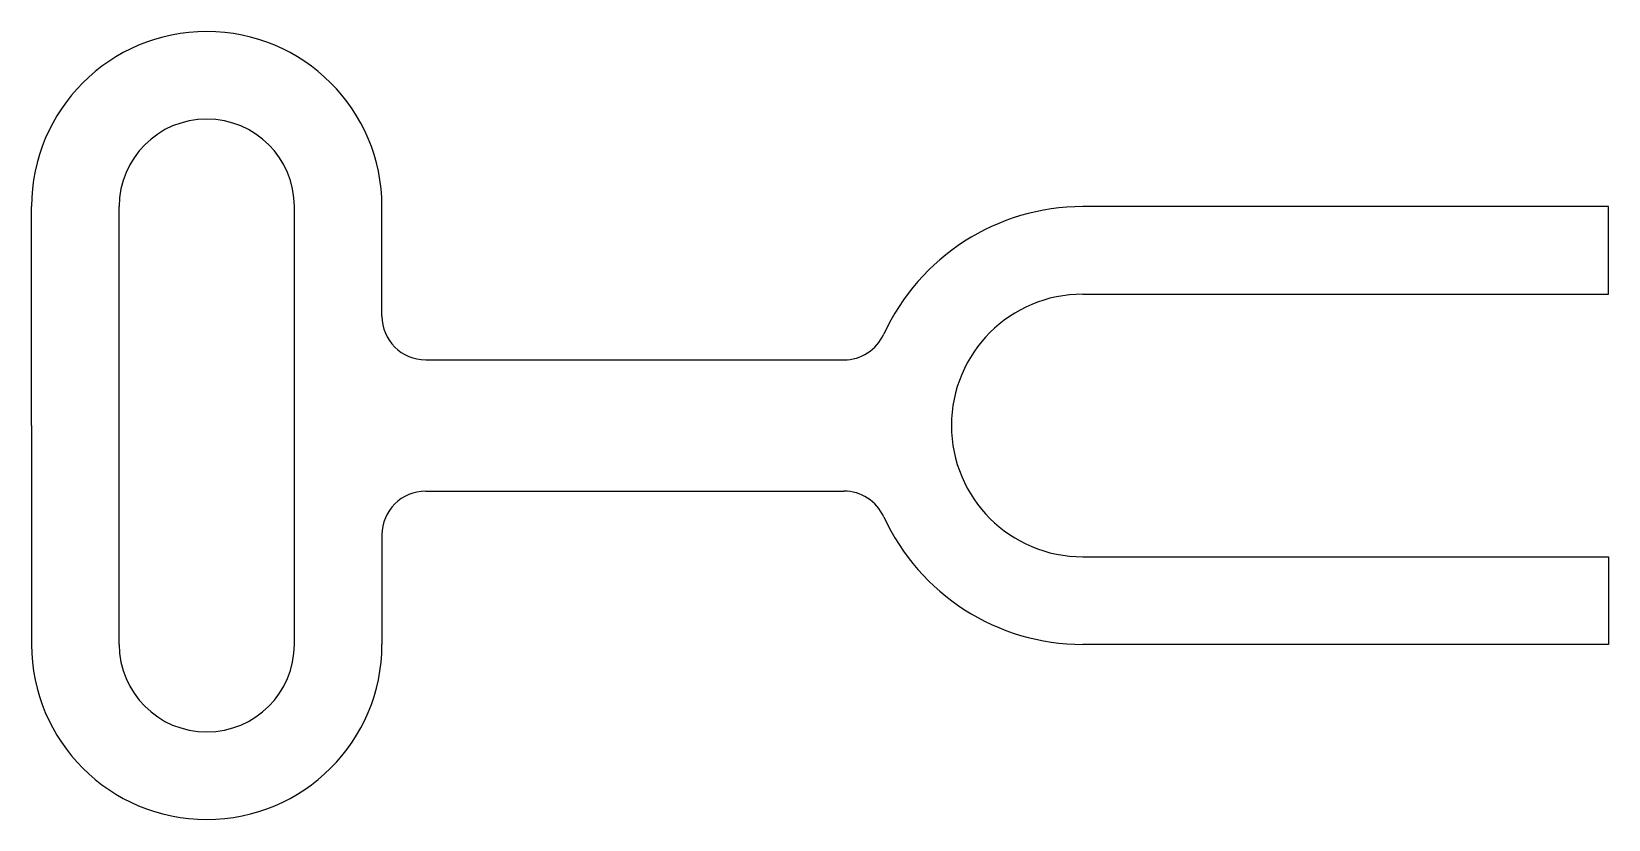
# Model space of a CAD drawing. Header units: millimetres. Extents: x -1 to 8, y -2.25 to 2.25.
import ezdxf

# ---------------------------------------------------------------- set-up
doc = ezdxf.new("R2010")
doc.units = ezdxf.units.MM

msp = doc.modelspace()

# ---------------------------------------------------------------- linework, layer by layer
for p, q in [((-1, 0), (-1, 1.25)), ((-0.5, -1.25), (-0.5, 1.25)), ((0.5, -1.25), (0.5, 1.25)), ((1, 0.625), (1, 1.25)), ((8, 1.25), (5, 1.25)), ((8, 0.75), (8, 1.25)), ((5, 0.75), (8, 0.75)), ((1.25, 0.375), (3.6364, 0.375)), ((-1, 0), (-1, -1.25)), ((1.25, -0.375), (3.6364, -0.375)), ((1, -0.625), (1, -1.25)), ((5, -0.75), (8, -0.75)), ((8, -0.75), (8, -1.25)), ((8, -1.25), (5, -1.25))]:
    msp.add_line(p, q)
for centre, radius, start, end in [((0, 1.25), 1, 0, 180), ((0, 1.25), 0.5, 0, 180), ((5, 0), 1.25, 90, 155.37568), ((5, 0), 1.25, 90, 155.37568), ((5, 0), 0.75, 90, 270), ((1.25, 0.625), 0.25, 180, 270), ((3.6364, 0.625), 0.25, 270, 335.37568), ((1.25, -0.625), 0.25, 90, 180), ((3.6364, -0.625), 0.25, 24.62432, 90), ((5, 0), 1.25, 204.62432, 270), ((0, -1.25), 1, 180, 0), ((0, -1.25), 0.5, 180, 0)]:
    msp.add_arc(centre, radius, start, end)

doc.saveas('drawing.dxf')
